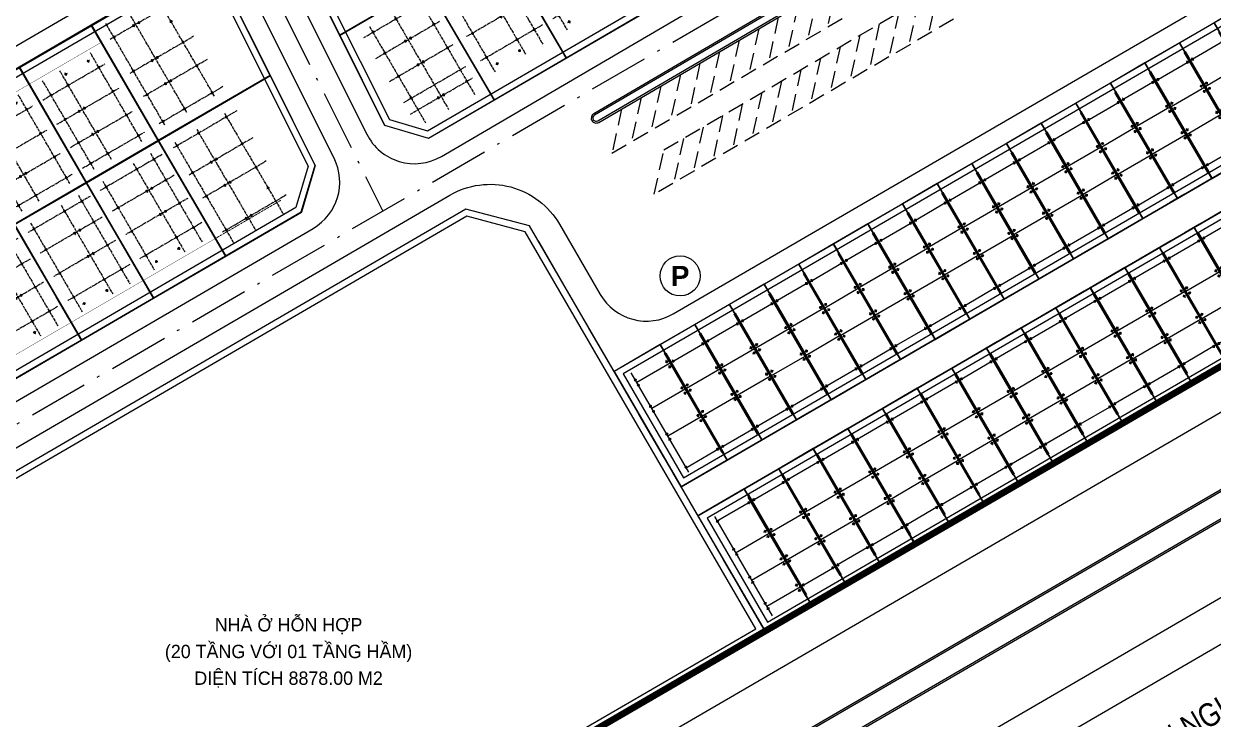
# Model space of a CAD drawing. Header units: millimetres. Extents: x 198719 to 733479478, y 80883 to 2151551233.
# Drawn here: x 568584384 to 568763211, y 2062948398 to 2063052916 of the extents above; entities that cross this region are included whole.
import ezdxf
from ezdxf.enums import TextEntityAlignment as Align
from ezdxf.xclip import XClip

# ---------------------------------------------------------------- set-up
doc = ezdxf.new("R2010")
doc.units = ezdxf.units.MM
doc.set_wipeout_variables(frame=1)
for name, pattern in [('ACAD_ISO10W100', [18.5, 12, -3, 0.5, -3]), ('CENTER', [3, 1.5, -0.5, 0.5, -0.5]), ('CENTER2', [1.125, 0.75, -0.125, 0.125, -0.125]), ('DOT', [0.25, 0, -0.25]), ('HIDDEN', [0.75, 0.5, -0.25]), ('Xref Grid (A1)$0$CENTER2', [1.125, 0.75, -0.125, 0.125, -0.125]), ('Xref Grid A1-G$0$CENTER2', [1.125, 0.75, -0.125, 0.125, -0.125])]:
    doc.linetypes.add(name, pattern=pattern)
for name, color, linetype in [('01.AXIS', 160, 'CENTER2'), ('BoThamCo', 94, 'Continuous'), ('CDC.01.AXIS', 160, 'CENTER2'), ('ChiaLo', 128, 'CENTER'), ('datOBt', 42, 'Continuous'), ('datoHonHop', 42, 'Continuous'), ('datOlienke', 42, 'Continuous'), ('ghi_chu', 7, 'Continuous'), ('LogDg', 7, 'Continuous'), ('loKBT', 42, 'Continuous'), ('LoLK', 6, 'Continuous'), ('RANHGIOI', 2, 'HIDDEN'), ('TimDg', 222, 'Continuous'), ('ViaHeS', 32, 'Continuous'), ('Xref Grid (A1)$0$01.AXIS', 160, 'Xref Grid (A1)$0$CENTER2'), ('Xref Grid A1-G$0$01.AXIS', 160, 'Xref Grid A1-G$0$CENTER2')]:
    doc.layers.add(name, color=color, linetype=linetype)
for name, color, linetype, lineweight in [('A-NET THAY', 125, 'Continuous', 18), ('boDnv', 54, 'Continuous', 25), ('E- RANH GIOI', 1, 'CENTER', 13), ('E- THAY', 9, 'Continuous', 20), ('LD-THAY', 9, 'Continuous', 13)]:
    doc.layers.add(name, color=color, linetype=linetype, lineweight=lineweight)
doc.styles.add('ARIALB', font='', dxfattribs={"width": 0.75})
doc.styles.add('avantH', font='', dxfattribs={"height": 10})
doc.styles.add('rms', font='romans.shx', dxfattribs={"width": 0.7, "bigfont": 'vns.shx'})
doc.styles.get('ARIALB').set_extended_font_data('.VnArialH', bold=True)
doc.styles.get('avantH').set_extended_font_data('.VnAvantH')
doc.linetypes.add('ADL', pattern='A,0.125,-0.15,["++",rms,S=0.5,R=0,X=0,Y=-0.2245],-1.35,1.125', length=2.75)

# ---------------------------------------------------------------- blocks, each defined once
blk = doc.blocks.new('dsl')
at = {"color": 158, "linetype": 'DOT'}
blk.add_wipeout([(0, 1.5), (0.336, 1.462), (0.727, 1.312), (1.018, 1.102), (1.234, 0.852), (1.354, 0.645), (1.442, 0.414), (1.5, 0), (1.441, -0.417), (1.326, -0.701), (1.151, -0.962), (0.914, -1.19), (0.612, -1.37), (0.38, -1.451), (0, -1.5), (-0.465, -1.426), (-0.792, -1.274), (-1.145, -0.969), (-1.316, -0.72), (-1.427, -0.463), (-1.493, -0.142), (-1.5, 0), (-1.461, 0.338), (-1.337, 0.68), (-1.173, 0.935), (-0.917, 1.187), (-0.627, 1.363), (-0.254, 1.478)], dxfattribs=at).dxf.layer = 'ghi_chu'
at = {"layer": 'ghi_chu', "color": 32}
blk.add_circle((0, 0), 1.5, dxfattribs=at)
at = {"layer": 'ghi_chu', "style": 'ARIALB'}
blk.add_attdef('01', text='', height=1.5, dxfattribs=at).set_placement((0, -0.75), align=Align.CENTER)
blk = doc.blocks.new('NEN')
at = {"layer": 'boDnv', "color": 10, "linetype": 'ADL', "ltscale": 0.25}
for points in [[(230.39, -76.65), (232.25, -70.42), (219.17, -44.26), (213.44, -42.55), (99.38, -108.91), (97.52, -115.13), (110.61, -141.29), (116.33, -143)], [(79.63, -120.4), (85.36, -122.11), (98.44, -148.27), (96.58, -154.5), (27.11, -194.91), (21.97, -193.05), (11.82, -165), (14.2, -158.46)], [(270.4, -156.65), (272.26, -150.42), (266.19, -138.28), (158.22, -201.01), (167.26, -216.58)]]:
    blk.add_lwpolyline(points, close=True, dxfattribs=at)
blk.add_lwpolyline([(122.21, -155.79), (32.17, -208.17), (29.8, -214.7), (39.52, -241.58, 0.256594), (53.26, -253.67, -0.085173), (69.54, -260.34, 0.265195), (88.35, -261.1, 0.012088), (129.92, -238.27), (165.53, -217.58), (130.97, -158.11)], format="xyb", close=True, dxfattribs=at)
at = {"layer": 'BoThamCo'}
for points in [[(236.23, -85.11), (141.35, -140.64, 0.413287), (141.17, -141.32, 0.415141), (141.86, -141.5), (236.74, -85.97, -0.433604), (246.19, -88.78), (251.15, -98.7, 0.432664), (251.84, -98.91, 0.396001), (252.04, -98.25), (247.08, -88.33, 0.433604)], [(274.13, -178.48, 1), (272.37, -175.46), (138.59, -253.19, -0.013452), (91.44, -278.91, 0.999991), (93.04, -282.02, 0.013452), (140.35, -256.21)]]:
    blk.add_lwpolyline(points, format="xyb", close=True, dxfattribs=at)
at = {"layer": 'ChiaLo', "ltscale": 5}
for points in [[(103.18, -128.68), (226.59, -56.87)], [(137.11, -132.07), (117, -97.5)], [(126.31, -138.36), (106.2, -103.78)], [(86.09, -161.76), (65.97, -127.18)], [(239.07, -147.1), (229.03, -129.8)], [(75.28, -168.04), (55.17, -133.47)], [(264.37, -132.4), (154.34, -196.33)], [(233.88, -150.11), (223.84, -132.82)], [(15.97, -179.41), (92.78, -134.72)], [(266.61, -136.88), (156.85, -200.65)], [(228.7, -153.12), (218.65, -135.83)], [(223.51, -156.14), (213.46, -138.84)], [(64.48, -174.33), (44.36, -139.76)], [(218.32, -159.15), (208.27, -141.86)], [(213.13, -162.17), (203.09, -144.87)], [(207.95, -165.18), (197.9, -147.89)], [(202.76, -168.19), (192.71, -150.9)], [(197.57, -171.21), (187.52, -153.92)], [(166.9, -217.94), (131.63, -157.24)], [(192.38, -174.22), (182.33, -156.93)], [(241.26, -174.74), (231.21, -157.45)], [(187.19, -177.24), (177.15, -159.94)], [(236.07, -177.75), (226.02, -160.46)], [(182.01, -180.25), (171.96, -162.96)], [(230.88, -180.77), (220.83, -163.48)], [(176.82, -183.27), (166.77, -165.97)], [(225.69, -183.78), (215.65, -166.49)], [(171.63, -186.28), (161.58, -168.99)], [(220.5, -186.8), (210.46, -169.5)], [(166.44, -189.29), (156.39, -172)], [(215.32, -189.81), (205.27, -172.52)], [(161.25, -192.31), (151.21, -175.02)], [(210.13, -192.83), (200.08, -175.53)], [(204.94, -195.84), (194.89, -178.55)], [(199.75, -198.85), (189.71, -181.56)], [(194.57, -201.87), (184.52, -184.58)], [(189.38, -204.88), (179.33, -187.59)], [(184.19, -207.9), (174.14, -190.6)], [(179, -210.91), (168.95, -193.62)], [(173.81, -213.93), (163.77, -196.63)]]:
    blk.add_lwpolyline(points, dxfattribs=at)
at = {"layer": 'datOBt'}
for points in [[(231.24, -77.31), (233.32, -70.33), (219.87, -43.42), (213.31, -41.47), (98.53, -108.24), (96.45, -115.23), (109.9, -142.13), (116.46, -144.09)], [(79.5, -119.32), (86.06, -121.27), (99.51, -148.18), (97.43, -155.16), (27.21, -196.01), (21.19, -193.83), (10.76, -165), (13.38, -157.78)]]:
    blk.add_lwpolyline(points, close=True, dxfattribs=at)
at = {"layer": 'datoHonHop', "linetype": 'ByBlock'}
blk.add_lwpolyline([(122.06, -154.71), (31.36, -207.48), (28.74, -214.7), (38.58, -241.92, 0.256594), (53.04, -254.64, -0.085173), (69.01, -261.18, 0.265195), (88.81, -261.99, 0.012088), (130.42, -239.14), (166.9, -217.94), (131.63, -157.24)], format="xyb", close=True, dxfattribs=at)
at = {"layer": 'LogDg'}
for points in [[(191.76, -50.53), (96.92, -106.11, 0.395833), (93.78, -116.61), (107.23, -143.49, 0.432836), (118.41, -146.83), (234.31, -79, 0.395833), (237.44, -68.5), (223.99, -41.62, 0.432836), (212.82, -38.28), (191.76, -50.53)], [(236.11, -84.89), (141.23, -140.43, 0.413287), (140.96, -141.45, 0.415141), (141.98, -141.72), (236.87, -86.19, -0.433604), (245.96, -88.89), (250.92, -98.81, 0.432664), (251.97, -99.12, 0.396001), (252.26, -98.14), (247.3, -88.22, 0.433604), (236.11, -84.89)]]:
    blk.add_lwpolyline(points, format="xyb", dxfattribs=at)
for points in [[(102.33, -147.11), (88.89, -120.22, 0.432836), (77.71, -116.89), (8.52, -157.14, 0.362457), (5.02, -166.77), (15.39, -195.45, 0.467936), (26.94, -199.64), (99.2, -157.6, 0.395833)], [(274.25, -178.7, 1), (272.24, -175.24), (138.46, -252.97, -0.013452), (91.33, -278.68, 0.999992), (93.15, -282.25, 0.013452), (140.47, -256.43)]]:
    blk.add_lwpolyline(points, format="xyb", close=True, dxfattribs=at)
at = {"layer": 'loKBT'}
for points in [[(106.2, -103.78), (98.53, -108.24), (96.45, -115.23), (103.18, -128.68), (116.25, -121.07)], [(137.86, -108.5), (127.06, -114.78), (137.11, -132.07), (147.92, -125.79)], [(127.06, -114.78), (116.25, -121.07), (126.31, -138.36), (137.11, -132.07)], [(92.78, -134.72), (86.06, -121.27), (79.5, -119.32), (65.97, -127.18), (76.03, -144.47)], [(116.25, -121.07), (103.18, -128.68), (109.9, -142.13), (116.46, -144.09), (126.31, -138.36)], [(65.97, -127.18), (55.17, -133.47), (65.23, -150.76), (76.03, -144.47)], [(55.17, -133.47), (44.36, -139.76), (54.42, -157.04), (65.23, -150.76)], [(92.78, -134.72), (76.03, -144.47), (86.09, -161.76), (97.43, -155.16), (99.51, -148.18)], [(76.03, -144.47), (65.23, -150.76), (75.28, -168.04), (86.09, -161.76)], [(65.23, -150.76), (54.42, -157.04), (64.48, -174.33), (75.28, -168.04)], [(54.42, -157.04), (43.62, -163.33), (53.67, -180.62), (64.48, -174.33)]]:
    blk.add_lwpolyline(points, close=True, dxfattribs=at)
at = {"layer": 'LoLK'}
for points in [[(234.21, -126.79), (229.03, -129.8), (239.07, -147.1), (244.26, -144.08)], [(229.03, -129.8), (223.84, -132.82), (233.88, -150.11), (239.07, -147.1)], [(223.84, -132.82), (218.65, -135.83), (228.7, -153.12), (233.88, -150.11)], [(218.65, -135.83), (213.46, -138.84), (223.51, -156.14), (228.7, -153.12)], [(213.46, -138.84), (208.27, -141.86), (218.32, -159.15), (223.51, -156.14)], [(208.27, -141.86), (203.09, -144.87), (213.13, -162.17), (218.32, -159.15)], [(203.09, -144.87), (197.9, -147.89), (207.95, -165.18), (213.13, -162.17)], [(197.9, -147.89), (192.71, -150.9), (202.76, -168.19), (207.95, -165.18)], [(192.71, -150.9), (187.52, -153.92), (197.57, -171.21), (202.76, -168.19)], [(187.52, -153.92), (182.33, -156.93), (192.38, -174.22), (197.57, -171.21)], [(236.4, -154.43), (231.21, -157.45), (241.26, -174.74), (246.44, -171.73)], [(182.33, -156.93), (177.15, -159.94), (187.19, -177.24), (192.38, -174.22)], [(231.21, -157.45), (226.02, -160.46), (236.07, -177.75), (241.26, -174.74)], [(177.15, -159.94), (171.96, -162.96), (182.01, -180.25), (187.19, -177.24)], [(226.02, -160.46), (220.83, -163.48), (230.88, -180.77), (236.07, -177.75)], [(171.96, -162.96), (166.77, -165.97), (176.82, -183.27), (182.01, -180.25)], [(220.83, -163.48), (215.65, -166.49), (225.69, -183.78), (230.88, -180.77)], [(166.77, -165.97), (161.58, -168.99), (171.63, -186.28), (176.82, -183.27)], [(215.65, -166.49), (210.46, -169.5), (220.5, -186.8), (225.69, -183.78)], [(161.58, -168.99), (156.39, -172), (166.44, -189.29), (171.63, -186.28)], [(210.46, -169.5), (205.27, -172.52), (215.32, -189.81), (220.5, -186.8)], [(156.39, -172), (151.21, -175.02), (161.25, -192.31), (166.44, -189.29)], [(205.27, -172.52), (200.08, -175.53), (210.13, -192.83), (215.32, -189.81)], [(151.21, -175.02), (144.29, -179.04), (154.34, -196.33), (161.25, -192.31)], [(200.08, -175.53), (194.89, -178.55), (204.94, -195.84), (210.13, -192.83)], [(194.89, -178.55), (189.71, -181.56), (199.75, -198.85), (204.94, -195.84)], [(189.71, -181.56), (184.52, -184.58), (194.57, -201.87), (199.75, -198.85)], [(184.52, -184.58), (179.33, -187.59), (189.38, -204.88), (194.57, -201.87)], [(179.33, -187.59), (174.14, -190.6), (184.19, -207.9), (189.38, -204.88)], [(174.14, -190.6), (168.95, -193.62), (179, -210.91), (184.19, -207.9)], [(168.95, -193.62), (163.77, -196.63), (173.81, -213.93), (179, -210.91)], [(163.77, -196.63), (156.85, -200.65), (166.9, -217.94), (173.81, -213.93)]]:
    blk.add_lwpolyline(points, close=True, dxfattribs=at)
at = {"layer": 'TimDg', "linetype": 'ACAD_ISO10W100', "ltscale": 0.75}
blk.add_lwpolyline([(26.36, 11.49), (109.63, -155)], dxfattribs=at)
at = {"layer": 'ViaHeS'}
for points in [[(231.24, -77.31), (233.32, -70.33), (219.87, -43.42), (213.31, -41.47), (98.53, -108.24), (96.45, -115.23), (109.9, -142.13), (116.46, -144.09)], [(79.5, -119.32), (86.06, -121.27), (99.51, -148.18), (97.43, -155.16), (27.21, -196.01), (21.19, -193.83), (10.76, -165), (13.38, -157.78)], [(266.61, -136.88), (264.37, -132.4), (154.34, -196.33), (156.85, -200.65)]]:
    blk.add_lwpolyline(points, close=True, dxfattribs=at)
at = {"layer": 'ViaHeS', "linetype": 'HIDDEN', "ltscale": 5}
blk.add_lwpolyline([(145.41, -139.71), (143.96, -146.35), (239.39, -90.5, -0.433604), (241.49, -91.13), (246.16, -100.46), (247.86, -92.68)], format="xyb", dxfattribs=at)
for points in [[(241.38, -98.73), (239.68, -106.51), (237.23, -101.62), (150.3, -152.5), (151.75, -145.85), (239.32, -94.6), (241.38, -98.73)], [(177.69, -120.82), (176.24, -127.46)], [(174.76, -122.54), (173.31, -129.18)], [(192.83, -121.81), (191.38, -128.45)], [(171.82, -124.26), (170.37, -130.9)], [(189.9, -123.53), (188.44, -130.17)], [(168.89, -125.97), (167.44, -132.62)], [(186.96, -125.24), (185.51, -131.89)], [(165.96, -127.69), (164.5, -134.33)], [(184.03, -126.96), (182.58, -133.61)], [(163.02, -129.41), (161.57, -136.05)], [(181.09, -128.68), (179.64, -135.32)], [(160.09, -131.13), (158.63, -137.77)], [(178.16, -130.4), (176.71, -137.04)], [(157.15, -132.84), (155.7, -139.49)], [(175.22, -132.11), (173.77, -138.76)], [(154.22, -134.56), (152.77, -141.2)], [(172.29, -133.83), (170.84, -140.47)], [(151.28, -136.28), (149.83, -142.92)], [(169.36, -135.55), (167.9, -142.19)], [(148.35, -137.99), (146.9, -144.64)], [(163.49, -138.98), (162.04, -145.63)], [(166.42, -137.27), (164.97, -143.91)], [(160.55, -140.7), (159.1, -147.34)], [(157.62, -142.42), (156.17, -149.06)], [(154.68, -144.14), (153.23, -150.78)]]:
    blk.add_lwpolyline(points, dxfattribs=at)
at = {"layer": 'ViaHeS'}
blk.add_lwpolyline([(271.25, -157.31), (273.34, -150.33), (257.64, -118.95), (251.08, -116.99), (144.29, -179.04), (131.63, -157.24), (122.06, -154.71), (31.36, -207.48), (28.74, -214.7), (38.58, -241.92, 0.256594), (53.04, -254.64, -0.085173), (69.01, -261.18, 0.265195), (88.81, -261.99, 0.012088), (130.42, -239.14)], format="xyb", close=True, dxfattribs=at)
at = {"layer": 'ghi_chu', "style": 'avantH', "width": 0.85}
blk.add_text('®\xadêng trÇn nguyªn h·n (kÐo dµi - qh 36m)', height=3.5, rotation=30.1574, dxfattribs=at).set_placement((205.71, -248.6, 0))
at = {"layer": 'ghi_chu', "style": 'avantH'}
for s, p in [('nhµ ë hçn hîp', (95.51, -217.98)), ('(20 tÇng víi 01 tÇng hÇm)', (95.51, -221.98)), ('diÖn tÝch 8878.00 m2', (95.51, -225.98))]:
    blk.add_text(s, height=2, dxfattribs=at).set_placement(p, align=Align.CENTER)
at = {"layer": 'ghi_chu', "xscale": 2, "yscale": 2, "zscale": 2}
blk.add_blockref('dsl', (154.18, -164.72), dxfattribs=at).add_auto_attribs({'01': 'p'})
at = {"layer": 'boDnv', "color": 10, "linetype": 'ADL', "ltscale": 0.25}
blk.add_lwpolyline([(263.05, -132.01), (256.94, -119.78), (251.21, -118.07), (145.66, -179.4), (154.7, -194.96)], close=True, dxfattribs=at)
at = {"layer": 'datOlienke'}
for points in [[(264.37, -132.4), (257.64, -118.95), (251.08, -116.99), (144.29, -179.04), (154.34, -196.33)], [(271.25, -157.31), (273.34, -150.33), (266.61, -136.88), (156.85, -200.65), (166.9, -217.94)]]:
    blk.add_lwpolyline(points, close=True, dxfattribs=at)
at = {"layer": 'LogDg'}
for points in [[(285.55, -183.7), (178.07, -246.15, 0.389772), (174.86, -256.49), (194.1, -297.13), (188.68, -299.69), (170.23, -260.73, 0.439085), (158.98, -257.24), (145.5, -265.07, -0.013452), (97.7, -291.15, 0.262926), (86.85, -307.56, -0.162068), (76.02, -333.84, 0.270323), (72.32, -353.65), (79.98, -375.07), (57.38, -383.16), (49.72, -361.74, 0.270325), (34.3, -348.77)], [(49.54, -260.07, -0.269945), (34.09, -247.15), (23, -216.48, -0.362457), (26.5, -206.84), (119.68, -152.63, -0.414384), (136.1, -156.97), (142.22, -167.51, 0.414214), (153.16, -170.41), (250.59, -113.8, -0.432664), (261.77, -117.14), (278.8, -151.19, -0.396001), (275.66, -161.69), (133.44, -244.32, -0.012999), (88.37, -268.96, -0.278117), (67.77, -267.56, 0.110848), (49.54, -260.07)]]:
    blk.add_lwpolyline(points, format="xyb", dxfattribs=at)
at = {"layer": 'RANHGIOI', "color": 1, "ltscale": 9, "const_width": 1}
blk.add_lwpolyline([(-499.27, -471.64), (-50.48, -321.02, 0.050684), (130.42, -239.14), (301.32, -139.84), (460, -51.3, 0.006594), (435.29, -5.05), (303.08, 234.77), (284.67, 225.08), (-55.99, 76.59), (-56.84, 76.22, -0.005137), (-90.74, 62.09), (-377.22, -17.13, -0.020567)], format="xyb", dxfattribs=at)
at = {"layer": 'TimDg', "linetype": 'ACAD_ISO10W100', "ltscale": 0.75}
blk.add_lwpolyline([(9.15, -213.46), (246.06, -75.63)], dxfattribs=at)
at = {"layer": 'ViaHeS', "elevation": 0}
blk.add_lwpolyline([(181.22, -251.26), (287.38, -189.57)], dxfattribs=at)
blk = doc.blocks.new('A$C758D662A')
at = {"linetype": 'HIDDEN', "ltscale": 500}
for radius in [300, 200]:
    blk.add_circle((0, 0), radius, dxfattribs=at)
at = {"layer": 'CDC.01.AXIS', "ltscale": 200}
for p, q in [((437, 0), (-437, 0)), ((0, 437), (0, -437))]:
    blk.add_line(p, q, dxfattribs=at)
blk = doc.blocks.new('MB TANG 2 BT1')
at = {"layer": '01.AXIS', "ltscale": 500}
for p, q in [((7195672, 840351), (7195672, 824990)), ((7200972, 840351), (7200972, 824990)), ((7203952, 840351), (7203952, 824990)), ((7205388, 839327), (7194643, 839327)), ((7205388, 835727), (7194643, 835727)), ((7205388, 831707), (7194643, 831707)), ((7205388, 827507), (7194643, 827507))]:
    blk.add_line(p, q, dxfattribs=at)
at = {"xscale": -0.5, "yscale": 0.5, "zscale": 0.5}
for p in [(7195672, 839327), (7203952, 839327), (7195672, 835767), (7203952, 835727), (7195672, 831667), (7203952, 831707), (7195672, 827507), (7203952, 827507), (7196562, 825897), (7200462, 825897)]:
    blk.add_blockref('A$C758D662A', p, dxfattribs=at)
at = {"xscale": -0.5, "yscale": 0.5, "zscale": 0.5, "rotation": 270}
for p in [(7200972, 839327), (7200612, 835727), (7201512, 835727), (7200612, 831707), (7201512, 831707), (7200972, 827507)]:
    blk.add_blockref('A$C758D662A', p, dxfattribs=at)
blk = doc.blocks.new('MB TANG 2 BT2')
at = {"layer": '01.AXIS', "ltscale": 500}
for p, q in [((7088511, 743840), (7077408, 743840)), ((7078098, 744452), (7078098, 726847)), ((7081898, 744452), (7081898, 726847)), ((7086698, 744452), (7086698, 726847)), ((7088511, 739140), (7077408, 739140)), ((7088511, 735120), (7077408, 735120)), ((7088511, 729220), (7077408, 729220))]:
    blk.add_line(p, q, dxfattribs=at)
at = {"xscale": -0.5, "yscale": 0.5, "zscale": 0.5}
for p in [(7078138, 743840), (7086658, 743840), (7078098, 739180), (7081308, 739140), (7082208, 739140), (7086698, 739180), (7078098, 735080), (7081308, 735120), (7082208, 735120), (7086698, 735080), (7086698, 731510), (7078138, 729220)]:
    blk.add_blockref('A$C758D662A', p, dxfattribs=at)
at = {"xscale": -0.5, "yscale": 0.5, "zscale": 0.5, "rotation": 270}
for p in [(7081858, 743840), (7081538, 729220), (7082438, 729220)]:
    blk.add_blockref('A$C758D662A', p, dxfattribs=at)
blk = doc.blocks.new('NENBT3')
at = {"layer": 'loKBT'}
for points in [[(-63.46, 42.95), (-74.3, 42.94), (-80.19, 38.02), (-82.92, 22.93), (-63.44, 22.95)], [(-50.96, 42.96), (-63.46, 42.95), (-63.44, 22.95), (-50.94, 22.96)], [(-38.46, 42.97), (-50.96, 42.96), (-50.94, 22.96), (-38.44, 22.97)], [(-25.96, 42.98), (-38.46, 42.97), (-38.44, 22.97), (-25.94, 22.98)], [(-13.46, 42.99), (-25.96, 42.98), (-25.94, 22.98), (-13.44, 22.99)], [(5.94, 23), (6.88, 38.02), (2.19, 43), (-13.46, 42.99), (-13.44, 22.99)], [(-63.44, 22.95), (-82.92, 22.93), (-85.65, 7.85), (-81.54, 2.94), (-63.43, 2.95)], [(-50.94, 22.96), (-63.44, 22.95), (-63.43, 2.95), (-50.93, 2.96)], [(-38.44, 22.97), (-50.94, 22.96), (-50.93, 2.96), (-38.43, 2.97)], [(-25.94, 22.98), (-38.44, 22.97), (-38.43, 2.97), (-25.93, 2.98)], [(-13.44, 22.99), (-25.94, 22.98), (-25.93, 2.98), (-13.43, 2.99)], [(5.94, 23), (-13.44, 22.99), (-13.43, 2.99), (-0.31, 3), (5, 7.99)]]:
    blk.add_lwpolyline(points, close=True, dxfattribs=at)
blk = doc.blocks.new('MB TANG 2 BT3')
at = {"layer": '01.AXIS', "ltscale": 500}
for p, q in [((7127387, 945406), (7116322, 945406)), ((7117308, 946382), (7117308, 929702)), ((7121808, 946382), (7121808, 929702)), ((7125808, 946382), (7125808, 929702)), ((7127387, 941806), (7116322, 941806)), ((7127387, 937786), (7116322, 937786)), ((7127082, 933986), (7116322, 933986)), ((7127082, 931986), (7116322, 931986))]:
    blk.add_line(p, q, dxfattribs=at)
at = {"xscale": -0.5, "yscale": 0.5, "zscale": 0.5}
for p in [(7117348, 945406), (7125768, 945406), (7117308, 941846), (7125808, 941806), (7117308, 937746), (7125808, 937786), (7125808, 934026)]:
    blk.add_blockref('A$C758D662A', p, dxfattribs=at)
at = {"xscale": -0.5, "yscale": 0.5, "zscale": 0.5, "rotation": 270}
for p in [(7121808, 945406), (7121358, 941806), (7122258, 941806), (7121498, 937786), (7122398, 937786), (7117348, 931991), (7121358, 931986), (7122258, 931986)]:
    blk.add_blockref('A$C758D662A', p, dxfattribs=at)
blk = doc.blocks.new('NEN BT 2')
at = {"layer": 'loKBT'}
for points in [[(-123.24, 42.9), (-132.1, 42.9), (-137.41, 37.9), (-138.35, 22.89), (-123.22, 22.9)], [(-110.74, 42.91), (-123.24, 42.9), (-123.22, 22.9), (-110.72, 22.91)], [(-98.24, 42.92), (-110.74, 42.91), (-110.72, 22.91), (-98.22, 22.92)], [(-85.74, 42.93), (-98.24, 42.92), (-98.22, 22.92), (-85.72, 22.93)], [(-73.24, 42.94), (-85.74, 42.93), (-85.72, 22.93), (-73.22, 22.94)], [(-60.74, 42.95), (-73.24, 42.94), (-73.22, 22.94), (-60.72, 22.95)], [(-48.24, 42.96), (-60.74, 42.95), (-60.72, 22.95), (-48.22, 22.96)], [(-35.74, 42.97), (-48.24, 42.96), (-48.22, 22.96), (-35.72, 22.97)], [(-23.24, 42.98), (-35.74, 42.97), (-35.72, 22.97), (-23.22, 22.98)], [(-10.74, 42.99), (-23.24, 42.98), (-23.22, 22.98), (-10.72, 22.99)], [(4.44, 23), (5.38, 38.01), (0.69, 43), (-10.74, 42.99), (-10.72, 22.99)], [(-123.22, 22.9), (-138.35, 22.89), (-139.28, 7.88), (-134.6, 2.89), (-123.2, 2.9)], [(-110.72, 22.91), (-123.22, 22.9), (-123.2, 2.9), (-110.7, 2.91)], [(-98.22, 22.92), (-110.72, 22.91), (-110.7, 2.91), (-98.2, 2.92)], [(-85.72, 22.93), (-98.22, 22.92), (-98.2, 2.92), (-85.7, 2.93)], [(-73.22, 22.94), (-85.72, 22.93), (-85.7, 2.93), (-73.2, 2.94)], [(-60.72, 22.95), (-73.22, 22.94), (-73.2, 2.94), (-60.7, 2.95)], [(-48.22, 22.96), (-60.72, 22.95), (-60.7, 2.95), (-48.2, 2.96)], [(-35.72, 22.97), (-48.22, 22.96), (-48.2, 2.96), (-35.7, 2.97)], [(-23.22, 22.98), (-35.72, 22.97), (-35.7, 2.97), (-23.2, 2.98)], [(-10.72, 22.99), (-23.22, 22.98), (-23.2, 2.98), (-10.7, 2.99)], [(4.44, 23), (-10.72, 22.99), (-10.7, 2.99), (-1.81, 3), (3.5, 7.99)]]:
    blk.add_lwpolyline(points, close=True, dxfattribs=at)
blk = doc.blocks.new('NEN B')
at = {"layer": 'datOlienke'}
for points in [[(6.57, 25), (7.51, 40.01), (2.82, 45), (-120.69, 45), (-120.69, 25)], [(0, 0), (5.31, 4.99), (6.25, 20), (-120.69, 20), (-120.69, 0)]]:
    blk.add_lwpolyline(points, close=True, dxfattribs=at)
at = {"layer": 'LoLK'}
for points in [[(-112.69, 45), (-120.69, 45), (-120.69, 25), (-112.69, 25)], [(-106.69, 45), (-112.69, 45), (-112.69, 25), (-106.69, 25)], [(-100.69, 45), (-106.69, 45), (-106.69, 25), (-100.69, 25)], [(-94.69, 45), (-100.69, 45), (-100.69, 25), (-94.69, 25)], [(-88.69, 45), (-94.69, 45), (-94.69, 25), (-88.69, 25)], [(-82.69, 45), (-88.69, 45), (-88.69, 25), (-82.69, 25)], [(-76.69, 45), (-82.69, 45), (-82.69, 25), (-76.69, 25)], [(-70.69, 45), (-76.69, 45), (-76.69, 25), (-70.69, 25)], [(-64.69, 45), (-70.69, 45), (-70.69, 25), (-64.69, 25)], [(-58.69, 45), (-64.69, 45), (-64.69, 25), (-58.69, 25)], [(-52.69, 45), (-58.69, 45), (-58.69, 25), (-52.69, 25)], [(-46.69, 45), (-52.69, 45), (-52.69, 25), (-46.69, 25)], [(-40.69, 45), (-46.69, 45), (-46.69, 25), (-40.69, 25)], [(-34.69, 45), (-40.69, 45), (-40.69, 25), (-34.69, 25)], [(-28.69, 45), (-34.69, 45), (-34.69, 25), (-28.69, 25)], [(-22.69, 45), (-28.69, 45), (-28.69, 25), (-22.69, 25)], [(-16.69, 45), (-22.69, 45), (-22.69, 25), (-16.69, 25)], [(-10.69, 45), (-16.69, 45), (-16.69, 25), (-10.69, 25)], [(-4.69, 45), (-10.69, 45), (-10.69, 25), (-4.69, 25)], [(7.51, 40.01), (2.82, 45), (-4.69, 45), (-4.69, 25), (6.57, 25)], [(-112.69, 20), (-120.69, 20), (-120.69, 0), (-112.69, 0)], [(-106.69, 20), (-112.69, 20), (-112.69, 0), (-106.69, 0)], [(-100.69, 20), (-106.69, 20), (-106.69, 0), (-100.69, 0)], [(-94.69, 20), (-100.69, 20), (-100.69, 0), (-94.69, 0)], [(-88.69, 20), (-94.69, 20), (-94.69, 0), (-88.69, 0)], [(-82.69, 20), (-88.69, 20), (-88.69, 0), (-82.69, 0)], [(-76.69, 20), (-82.69, 20), (-82.69, 0), (-76.69, 0)], [(-70.69, 20), (-76.69, 20), (-76.69, 0), (-70.69, 0)], [(-64.69, 20), (-70.69, 20), (-70.69, 0), (-64.69, 0)], [(-58.69, 20), (-64.69, 20), (-64.69, 0), (-58.69, 0)], [(-52.69, 20), (-58.69, 20), (-58.69, 0), (-52.69, 0)], [(-46.69, 20), (-52.69, 20), (-52.69, 0), (-46.69, 0)], [(-40.69, 20), (-46.69, 20), (-46.69, 0), (-40.69, 0)], [(-34.69, 20), (-40.69, 20), (-40.69, 0), (-34.69, 0)], [(-28.69, 20), (-34.69, 20), (-34.69, 0), (-28.69, 0)], [(-22.69, 20), (-28.69, 20), (-28.69, 0), (-22.69, 0)], [(-16.69, 20), (-22.69, 20), (-22.69, 0), (-16.69, 0)], [(-10.69, 20), (-16.69, 20), (-16.69, 0), (-10.69, 0)], [(-4.69, 20), (-10.69, 20), (-10.69, 0), (-4.69, 0)], [(6.25, 20), (-4.69, 20), (-4.69, 0), (0, 0), (5.31, 4.99)]]:
    blk.add_lwpolyline(points, close=True, dxfattribs=at)
blk = doc.blocks.new('pile Plan')
at = {"xscale": 0.5, "yscale": 0.5, "zscale": 0.5}
for p in [(340, 14779), (5440.000004, 14779), (340, 9630), (340, 8730), (5440.000004, 9630), (5440.000004, 8730), (340, 5040), (340, 4140), (5440.000004, 5040), (5440.000004, 4140), (340, -1), (5440.000004, -1)]:
    blk.add_blockref('A$C758D662A', p, dxfattribs=at)
blk = doc.blocks.new('A1 - 2')
at = {"layer": 'Xref Grid (A1)$0$01.AXIS', "ltscale": 500}
for p, q in [((0.11, -1.09), (0.11, -18.43)), ((5.89, -1.09), (5.89, -18.43)), ((0.11, -2.11), (5.89, -2.11)), ((0.11, -7.62), (5.89, -7.62)), ((0.11, -12.39), (5.89, -12.39)), ((0.11, -16.89), (5.89, -16.89))]:
    blk.add_line(p, q, dxfattribs=at)
at = {"xscale": 0.001, "yscale": 0.001, "zscale": 0.001}
blk.add_blockref('pile Plan', (0.11, -16.89), dxfattribs=at)
blk = doc.blocks.new('A5 - 2')
at = {"layer": 'Xref Grid (A1)$0$01.AXIS', "ltscale": 500}
for p, q in [((0.11, -1.09), (0.11, -18.43)), ((5.89, -1.09), (5.89, -18.43)), ((0.11, -2.11), (5.89, -2.11)), ((0.11, -7.62), (5.89, -7.62)), ((0.11, -12.39), (5.89, -12.39)), ((0.11, -16.89), (5.89, -16.89))]:
    blk.add_line(p, q, dxfattribs=at)
at = {"xscale": 0.001, "yscale": 0.001, "zscale": 0.001}
blk.add_blockref('pile Plan', (0.11, -16.89), dxfattribs=at)
blk = doc.blocks.new('AT1 - 2')
at = {"layer": 'Xref Grid A1-G$0$01.AXIS', "ltscale": 500}
for p, q in [((0.11, -1.35), (0.11, -18.56)), ((5.89, -1.35), (5.89, -18.56)), ((6.01, -2.11), (0.11, -2.11)), ((5.89, -7.62), (0.11, -7.62)), ((5.89, -12.39), (0.11, -12.39)), ((5.89, -16.89), (0.11, -16.89))]:
    blk.add_line(p, q, dxfattribs=at)
at = {"xscale": 0.0005, "yscale": 0.0005, "zscale": 0.0005}
for p in [(0.45, -2.15), (5.89, -2.2), (0.45, -7.08), (5.89, -7.03), (0.45, -7.98), (5.89, -7.93), (0.45, -11.85), (5.89, -11.85), (0.45, -12.75), (5.89, -12.75), (0.45, -16.4), (0.45, -17.3), (5.89, -16.4), (5.89, -17.3)]:
    blk.add_blockref('A$C758D662A', p, dxfattribs=at)
blk = doc.blocks.new('a1 sao - 2')
at = {"layer": 'Xref Grid (A1)$0$01.AXIS', "ltscale": 500}
for p, q in [((0.11, -1.09), (0.11, -18.43)), ((5.89, -1.09), (5.89, -18.43)), ((0.11, -2.11), (5.89, -2.11)), ((0.11, -7.62), (5.89, -7.62)), ((0.11, -12.39), (5.89, -12.39)), ((0.11, -16.89), (5.89, -16.89))]:
    blk.add_line(p, q, dxfattribs=at)
at = {"xscale": 0.001, "yscale": 0.001, "zscale": 0.001}
blk.add_blockref('pile Plan', (0.11, -16.89), dxfattribs=at)
blk = doc.blocks.new('a5 sao - 2')
at = {"layer": 'Xref Grid (A1)$0$01.AXIS', "ltscale": 500}
for p, q in [((-5.89, -1.09), (-5.89, -18.43)), ((-0.11, -1.09), (-0.11, -18.43)), ((-5.89, -2.11), (-0.11, -2.11)), ((-5.89, -7.62), (-0.11, -7.62)), ((-5.89, -12.39), (-0.11, -12.39)), ((-5.89, -16.89), (-0.11, -16.89))]:
    blk.add_line(p, q, dxfattribs=at)
at = {"xscale": 0.001, "yscale": 0.001, "zscale": 0.001}
blk.add_blockref('pile Plan', (-5.89, -16.89), dxfattribs=at)
blk = doc.blocks.new('AT1 SAO-2')
at = {"layer": 'Xref Grid A1-G$0$01.AXIS', "ltscale": 500}
for p, q in [((0.11, -1.35), (0.11, -18.56)), ((5.89, -1.35), (5.89, -18.56)), ((6.01, -2.11), (0.11, -2.11)), ((5.89, -7.62), (0.11, -7.62)), ((5.89, -12.39), (0.11, -12.39)), ((5.89, -16.89), (0.11, -16.89))]:
    blk.add_line(p, q, dxfattribs=at)
at = {"xscale": 0.0005, "yscale": 0.0005, "zscale": 0.0005}
for p in [(0.45, -2.15), (5.89, -2.2), (0.45, -7.08), (5.89, -7.03), (0.45, -7.98), (5.89, -7.93), (0.45, -11.85), (5.89, -11.85), (0.45, -12.75), (5.89, -12.75), (0.45, -16.4), (0.45, -17.3), (5.89, -16.4), (5.89, -17.3)]:
    blk.add_blockref('A$C758D662A', p, dxfattribs=at)

msp = doc.modelspace()

# ---------------------------------------------------------------- block references
at = {"layer": 'boDnv'}
ref = msp.add_blockref('NEN', (568528364, 2063180299, 0), dxfattribs=dict(at, xscale=1003.354102868895, yscale=1003.354102868895, zscale=1003.354102868895))
XClip(ref).set_block_clipping_path([(-95.7748162709, -416.20828746), (596.8422356524, 169.550739368)])

# ---------------------------------------------------------------- next in the draw order: linework, layer by layer
at = {"layer": 'E- RANH GIOI', "color": 5, "ltscale": 0.05, "true_color": 0x0000fa, "extrusion": (-2.56848e-06, -6.92807e-07, 1)}
msp.add_line((568613125, 2063020611, 0), (568623045, 2063026399, 0), dxfattribs=at)
at = {"layer": 'E- RANH GIOI', "ltscale": 0.05, "extrusion": (-2.56848e-06, -6.92807e-07, 1), "const_width": 100}
for points, elevation in [([(568631861, 2063051174), (568645007, 2063058822), (568634915, 2063076167), (568627203, 2063071680), (568625111, 2063064671)], -2890), ([(568631861, 2063051174), (568645007, 2063058822), (568655098, 2063041477), (568645218, 2063035729), (568638637, 2063037693)], -2890), ([(568621436, 2063045158), (568604617, 2063035398), (568614709, 2063018052), (568626085, 2063024671), (568628177, 2063031681)], -2889)]:
    msp.add_lwpolyline(points, close=True, dxfattribs=dict(at, elevation=elevation))
at = {"layer": 'E- RANH GIOI', "ltscale": 0.1, "extrusion": (-2.56848e-06, -6.92807e-07, 1), "const_width": 100}
for points, elevation in [([(568665939, 2063047784), (568676779, 2063054091), (568666688, 2063071436), (568655847, 2063065129)], -2890), ([(568655098, 2063041477), (568665939, 2063047784), (568655847, 2063065129), (568645007, 2063058822)], -2890), ([(568594526, 2063052743), (568583685, 2063046436), (568593777, 2063029090), (568604617, 2063035398)], -2889), ([(568583685, 2063046436), (568572845, 2063040128), (568582936, 2063022783), (568593777, 2063029090)], -2889), ([(568603868, 2063011745), (568614709, 2063018052), (568604617, 2063035398), (568593777, 2063029090)], -2889)]:
    msp.add_lwpolyline(points, close=True, dxfattribs=dict(at, elevation=elevation))
at = {"layer": 'E- RANH GIOI', "ltscale": 0.05, "const_width": 100, "elevation": 0}
msp.add_lwpolyline([(568631907, 2063051155), (568645026, 2063058788), (568655098, 2063041477), (568645218, 2063035729), (568638637, 2063037693)], close=True, dxfattribs=at)
msp.add_lwpolyline([(568631907, 2063051155), (568645026, 2063058788), (568655098, 2063041477), (568645218, 2063035729), (568638637, 2063037693)], close=True, dxfattribs=at)
at = {"layer": 'E- RANH GIOI', "color": 5, "ltscale": 0.05, "true_color": 0x0000fa, "extrusion": (-2.56848e-06, -6.92807e-07, 1), "const_width": 50.2, "elevation": -2889}
for points in [[(568596040, 2063050141), (568585199, 2063043834)], [(568585199, 2063043834), (568574358, 2063037527)], [(568602354, 2063014347), (568613195, 2063020654)], [(568591513, 2063008040), (568602354, 2063014347)], [(568580673, 2063001733), (568591513, 2063008040)]]:
    msp.add_lwpolyline(points, dxfattribs=at)
at = {"layer": 'E- THAY', "elevation": 0}
msp.add_lwpolyline([(568631907, 2063051155), (568645026, 2063058788), (568655098, 2063041477), (568645218, 2063035729), (568638637, 2063037693)], close=True, dxfattribs=at)
msp.add_lwpolyline([(568631907, 2063051155), (568645026, 2063058788), (568655098, 2063041477), (568645218, 2063035729), (568638637, 2063037693)], close=True, dxfattribs=at)

# ---------------------------------------------------------------- next in the draw order: block references
at = {"layer": 'A-NET THAY', "yscale": 1003.354102879587, "zscale": 1003.354102879587}
for name, p, xscale, rotation in [('a5 sao - 2', (568768239, 2063032710, 0), 1003.354102879587, 210.1574367621179), ('a1 sao - 2', (568763033, 2063029686, 0), -1003.354102879587, 210.1574367621179), ('a1 sao - 2', (568763033, 2063029686, 0), 1003.354102879587, 210.1574367621179), ('a5 sao - 2', (568757828, 2063026662, 0), -1003.354102879587, 210.1574367621179), ('a5 sao - 2', (568747417, 2063020613, 0), 1003.354102879587, 210.1574367621179), ('a1 sao - 2', (568742212, 2063017588, 0), -1003.354102879587, 210.1574367621179), ('a1 sao - 2', (568742212, 2063017588, 0), 1003.354102879587, 210.1574367621179), ('a5 sao - 2', (568737007, 2063014564, 0), -1003.354102879587, 210.1574367621179), ('a5 sao - 2', (568726596, 2063008515, 0), 1003.354102879587, 210.1574367621179), ('a1 sao - 2', (568721391, 2063005491, 0), -1003.354102879587, 210.1574367621179), ('A1 - 2', (568765554, 2063025348, 0), -1003.354102879587, 30.15743676211796), ('a1 sao - 2', (568721391, 2063005491, 0), 1003.354102879587, 210.1574367621179), ('A5 - 2', (568755143, 2063019299, 0), 1003.354102879587, 30.15743676211795), ('a5 sao - 2', (568716186, 2063002467, 0), -1003.354102879587, 210.1574367621179), ('A5 - 2', (568755143, 2063019299, 0), -1003.354102879587, 30.15743676211796), ('a5 sao - 2', (568705775, 2062996418, 0), 1003.354102879587, 210.1574367621179), ('A1 - 2', (568744732, 2063013251, 0), 1003.354102879587, 30.15743676211795), ('a1 sao - 2', (568700570, 2062993393, 0), -1003.354102879587, 210.1574367621179), ('A1 - 2', (568744732, 2063013251, 0), -1003.354102879587, 30.15743676211796), ('a1 sao - 2', (568700570, 2062993393, 0), 1003.354102879587, 210.1574367621179), ('A5 - 2', (568734322, 2063007202, 0), 1003.354102879587, 30.15743676211795), ('a5 sao - 2', (568695365, 2062990369, 0), -1003.354102879587, 210.1574367621179), ('A5 - 2', (568734322, 2063007202, 0), -1003.354102879587, 30.15743676211796), ('AT1 SAO-2', (568690159, 2062987345, 0), 1003.354102879587, 210.1574367621179), ('A1 - 2', (568723911, 2063001153, 0), 1003.354102879587, 30.15743676211795), ('A1 - 2', (568723911, 2063001153, 0), -1003.354102879587, 30.15743676211796), ('A5 - 2', (568713501, 2062995104, 0), 1003.354102879587, 30.15743676211795), ('A5 - 2', (568713501, 2062995104, 0), -1003.354102879587, 30.15743676211796), ('A1 - 2', (568703090, 2062989056, 0), 1003.354102879587, 30.15743676211795), ('A1 - 2', (568703090, 2062989056, 0), -1003.354102879587, 30.15743676211796), ('A5 - 2', (568692680, 2062983007, 0), 1003.354102879587, 30.15743676211795), ('AT1 - 2', (568692680, 2062983007, 0), -1003.354102879587, 30.15743676211796)]:
    msp.add_blockref(name, p, dxfattribs=dict(at, xscale=xscale, rotation=rotation))
at = {"layer": 'E- THAY', "extrusion": (-2.56848e-06, -6.92807e-07, 1), "xscale": 1.003352582343886, "yscale": 1.003352582343886, "zscale": 1.003352582343886}
for p, rotation in [((562841856, 2058705821, -2890), 30.19069803480379), ((562831015, 2058699514, -2890), 30.19069803480379), ((562779785, 2058669783, -2889), 30.19069803480381), ((562768944, 2058663475, -2889), 30.19069803480381), ((562758103, 2058657168, -2889), 30.19069803480381), ((574418609, 2067394705, -2889), 210.1906980348038), ((574407768, 2067388398, -2889), 210.1906980348038)]:
    msp.add_blockref('MB TANG 2 BT1', p, dxfattribs=dict(at, rotation=rotation))
at = {"layer": 'LD-THAY', "extrusion": (-2.56848e-06, -6.92807e-07, 1), "yscale": 1.003352582343886, "zscale": 1.003352582343886}
for name, p, xscale, rotation in [('MB TANG 2 BT2', (562091465, 2060111950, -2889), -1.003352582343886, 210.1906980348038), ('MB TANG 2 BT3', (575293776, 2065827169, -2890), -1.003352582343886, 30.19069803480382), ('MB TANG 2 BT2', (562852768, 2058806455, -2889), 1.003352582343886, 30.30670093464819)]:
    msp.add_blockref(name, p, dxfattribs=dict(at, xscale=xscale, rotation=rotation))
at = {"layer": 'loKBT', "extrusion": (-2.56848e-06, -6.92807e-07, 1), "xscale": 1003.352582343886, "yscale": 1003.352582343886, "zscale": 1003.352582343886}
for name, p, rotation in [('NEN BT 2', (568763407, 2063101131, -2890), 30.19069803480379), ('NENBT3', (568627866, 2063022225, -2889), 30.19069803480381)]:
    msp.add_blockref(name, p, dxfattribs=dict(at, rotation=rotation))
at = {"layer": 'LoLK', "xscale": 1003.354102879587, "yscale": 1003.354102879587, "zscale": 1003.354102879587, "rotation": 30.15743676211795}
msp.add_blockref('NEN B', (568800523, 2063022457, 0), dxfattribs=at)

doc.saveas('drawing.dxf')
